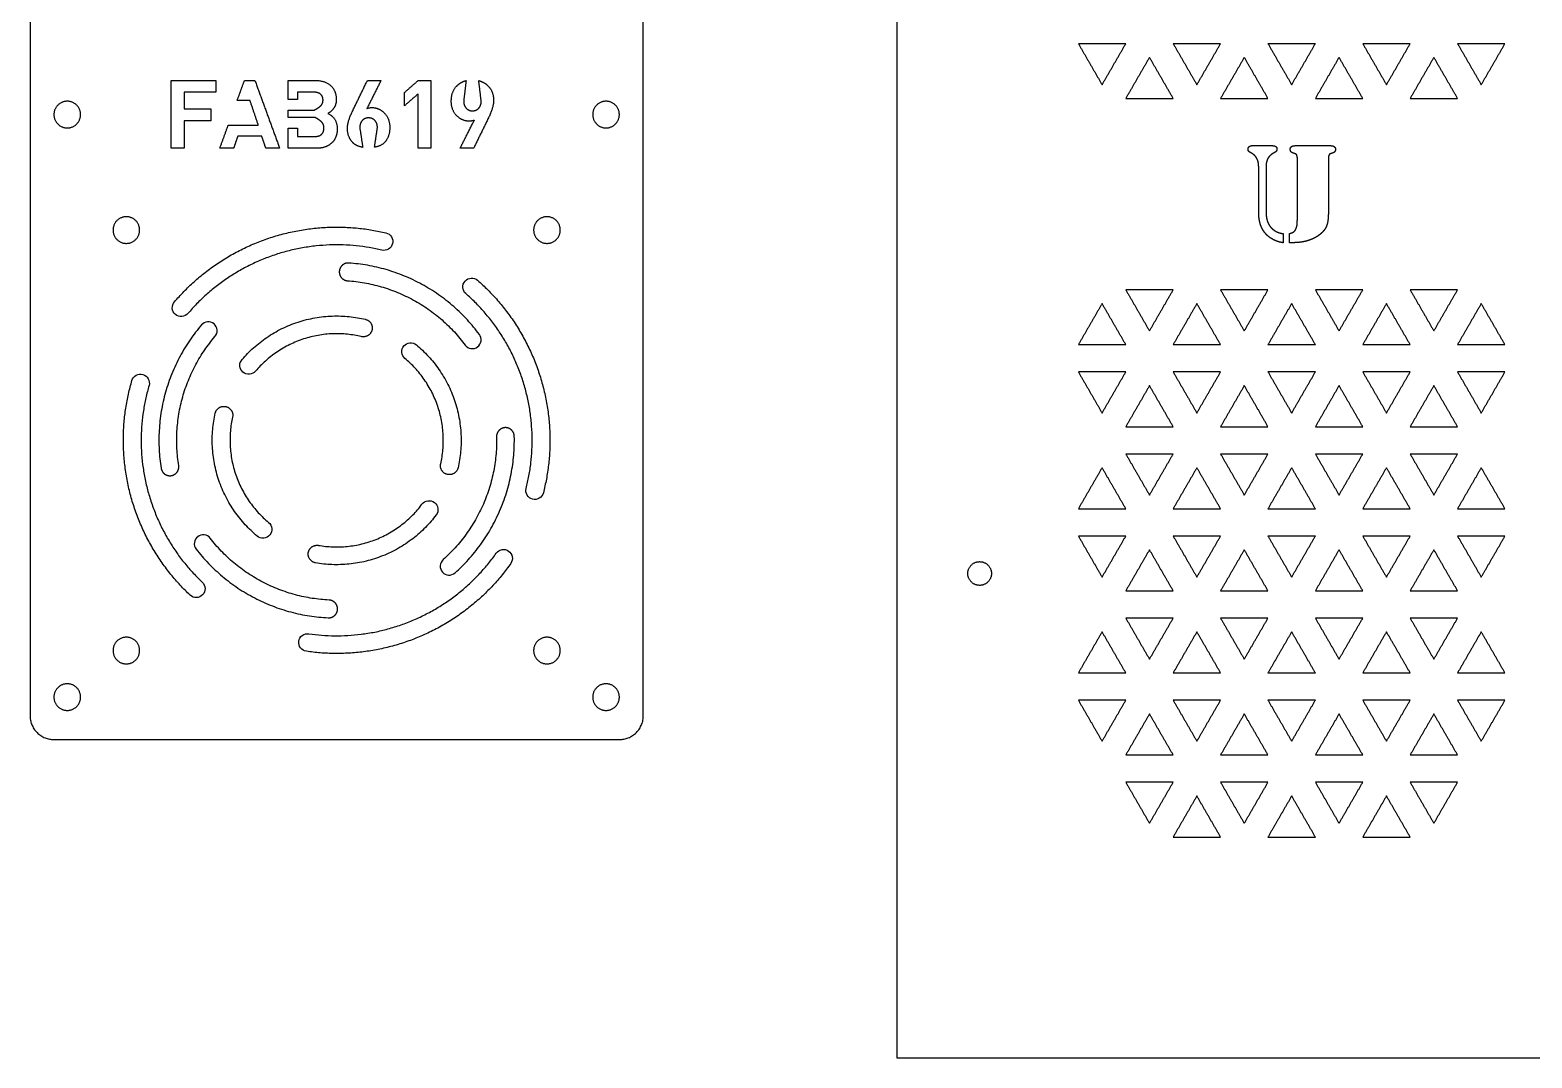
# Model space of a CAD drawing. Header units: millimetres. Extents: x 167 to 633, y 173 to 466.
# Drawn here: x 166.7 to 420.2, y 173 to 346.6 of the extents above; entities that cross this region are included whole.
import ezdxf

# ---------------------------------------------------------------- set-up
doc = ezdxf.new("R2010")
doc.units = ezdxf.units.MM
doc.layers.add('Make2D$Visible$Curves', color=18, linetype='Continuous', true_color=0x000000)

msp = doc.modelspace()

# ---------------------------------------------------------------- linework, layer by layer
at = {"layer": 'Make2D$Visible$Curves', "color": 18, "lineweight": -3, "true_color": 0x000000}
for points, degree in [([(313.02, 466.09), (313.02, 319.54), (313.02, 172.99)], 2), ([(166.74, 433.79), (166.74, 332.28), (166.74, 230.77)], 2), ([(270.25, 230.77), (270.25, 332.28), (270.25, 433.79)], 2), ([(351.69, 344.25), (347.69, 344.25), (343.69, 344.25)], 2), ([(343.69, 344.25), (345.69, 340.78), (347.69, 337.32)], 2), ([(347.69, 337.32), (349.69, 340.78), (351.69, 344.25)], 2), ([(367.69, 344.25), (363.69, 344.25), (359.69, 344.25)], 2), ([(359.69, 344.25), (361.69, 340.78), (363.69, 337.32)], 2), ([(363.69, 337.32), (365.69, 340.78), (367.69, 344.25)], 2), ([(383.69, 344.25), (379.69, 344.25), (375.69, 344.25)], 2), ([(375.69, 344.25), (377.69, 340.78), (379.69, 337.32)], 2), ([(379.69, 337.32), (381.69, 340.78), (383.69, 344.25)], 2), ([(399.69, 344.25), (395.69, 344.25), (391.69, 344.25)], 2), ([(391.69, 344.25), (393.69, 340.78), (395.69, 337.32)], 2), ([(395.69, 337.32), (397.69, 340.78), (399.69, 344.25)], 2), ([(415.69, 344.25), (411.69, 344.25), (407.69, 344.25)], 2), ([(407.69, 344.25), (409.69, 340.78), (411.69, 337.32)], 2), ([(411.69, 337.32), (413.69, 340.78), (415.69, 344.25)], 2), ([(355.69, 341.94), (353.69, 338.47), (351.69, 335.01)], 2), ([(359.69, 335.01), (357.69, 338.47), (355.69, 341.94)], 2), ([(371.69, 341.94), (369.69, 338.47), (367.69, 335.01)], 2), ([(375.69, 335.01), (373.69, 338.47), (371.69, 341.94)], 2), ([(387.69, 341.94), (385.69, 338.47), (383.69, 335.01)], 2), ([(391.69, 335.01), (389.69, 338.47), (387.69, 341.94)], 2), ([(403.69, 341.94), (401.69, 338.47), (399.69, 335.01)], 2), ([(407.69, 335.01), (405.69, 338.47), (403.69, 341.94)], 2), ([(190.53, 338.04), (194.3, 338.04), (198.07, 338.04)], 2), ([(190.53, 326.58), (190.53, 332.31), (190.53, 338.04)], 2), ([(198.07, 338.04), (198.07, 337.04), (198.07, 336.05)], 2), ([(201.7, 334.66), (202.32, 336.35), (202.93, 338.04)], 2), ([(202.93, 338.04), (203.81, 338.04), (204.69, 338.04)], 2), ([(204.69, 338.04), (206.78, 332.31), (208.87, 326.58)], 2), ([(210.29, 338.04), (212.59, 338.04), (214.89, 338.04)], 2), ([(210.29, 334.82), (210.29, 336.43), (210.29, 338.04)], 2), ([(221.28, 333.09), (222.48, 335.56), (223.69, 338.04)], 2), ([(225.98, 338.04), (224.79, 335.68), (223.6, 333.31)], 2), ([(223.69, 338.04), (224.83, 338.04), (225.98, 338.04)], 2), ([(229.94, 336.01), (231.1, 337.03), (232.27, 338.04)], 2), ([(232.27, 338.04), (233.32, 338.04), (234.36, 338.04)], 2), ([(234.36, 338.04), (234.36, 332.31), (234.36, 326.58)], 2), ([(240.34, 338.01), (240.14, 336.3), (239.93, 334.58)], 2), ([(242.89, 334.58), (242.68, 336.3), (242.48, 338.01)], 2), ([(192.76, 336.05), (192.76, 334.64), (192.76, 333.23)], 2), ([(198.07, 336.05), (195.42, 336.05), (192.76, 336.05)], 2), ([(203.87, 334.66), (202.78, 334.66), (201.7, 334.66)], 2), ([(205.27, 330.49), (204.57, 332.58), (203.87, 334.66)], 2), ([(211.86, 334.82), (211.07, 334.82), (210.29, 334.82)], 2), ([(211.86, 336.05), (211.86, 335.43), (211.86, 334.82)], 2), ([(214.71, 336.05), (213.29, 336.05), (211.86, 336.05)], 2), ([(229.94, 333.76), (229.94, 334.89), (229.94, 336.01)], 2), ([(232.27, 335.79), (231.1, 334.78), (229.94, 333.76)], 2), ([(232.27, 326.58), (232.27, 331.19), (232.27, 335.79)], 2), ([(351.69, 335.01), (355.69, 335.01), (359.69, 335.01)], 2), ([(367.69, 335.01), (371.69, 335.01), (375.69, 335.01)], 2), ([(383.69, 335.01), (387.69, 335.01), (391.69, 335.01)], 2), ([(399.69, 335.01), (403.69, 335.01), (407.69, 335.01)], 2), ([(192.76, 333.23), (195.02, 333.23), (197.28, 333.23)], 2), ([(197.28, 333.23), (197.28, 332.23), (197.28, 331.23)], 2), ([(210.29, 333.01), (212.5, 333.01), (214.71, 333.01)], 2), ([(210.29, 331.79), (210.29, 332.4), (210.29, 333.01)], 2), ([(192.76, 331.23), (192.76, 328.91), (192.76, 326.58)], 2), ([(197.28, 331.23), (195.02, 331.23), (192.76, 331.23)], 2), ([(198.76, 326.58), (199.48, 328.54), (200.19, 330.49)], 2), ([(200.19, 330.49), (202.73, 330.49), (205.27, 330.49)], 2), ([(214.86, 331.79), (212.57, 331.79), (210.29, 331.79)], 2), ([(210.29, 329.99), (211.07, 329.99), (211.86, 329.99)], 2), ([(210.29, 326.58), (210.29, 328.29), (210.29, 329.99)], 2), ([(211.86, 329.99), (211.86, 329.28), (211.86, 328.58)], 2), ([(222.4, 330.04), (222.65, 328.39), (222.89, 326.74)], 2), ([(224.88, 326.75), (225.12, 328.4), (225.37, 330.04)], 2), ([(239.33, 326.58), (240.52, 328.95), (241.72, 331.32)], 2), ([(244.03, 331.54), (242.82, 329.06), (241.6, 326.58)], 2), ([(201.79, 328.61), (201.44, 327.6), (201.1, 326.58)], 2), ([(205.86, 328.61), (203.83, 328.61), (201.79, 328.61)], 2), ([(206.54, 326.58), (206.2, 327.6), (205.86, 328.61)], 2), ([(211.86, 328.58), (213.36, 328.58), (214.86, 328.58)], 2), ([(373.35, 327.04), (374.8, 327.04), (376.24, 327.04)], 2), ([(379.91, 326.99), (379.99, 327), (380.08, 327.01), (380.16, 327.02), (380.25, 327.03), (380.33, 327.04)], 5), ([(380.33, 327.04), (383.26, 327.04), (386.2, 327.04)], 2), ([(192.76, 326.58), (191.64, 326.58), (190.53, 326.58)], 2), ([(201.1, 326.58), (199.93, 326.58), (198.76, 326.58)], 2), ([(208.87, 326.58), (207.7, 326.58), (206.54, 326.58)], 2), ([(215.08, 326.58), (212.68, 326.58), (210.29, 326.58)], 2), ([(234.36, 326.58), (233.32, 326.58), (232.27, 326.58)], 2), ([(241.6, 326.58), (240.47, 326.58), (239.33, 326.58)], 2), ([(380.65, 315.01), (380.65, 319.95), (380.65, 324.9)], 2), ([(385.88, 324.9), (385.88, 320.28), (385.88, 315.66)], 2), ([(374.12, 315.81), (374.12, 319.66), (374.12, 323.51)], 2), ([(375.37, 323.51), (375.37, 319.66), (375.37, 315.82)], 2), ([(376.82, 311.05), (376.36, 311.27), (375.95, 311.52), (375.57, 311.82), (375.25, 312.17), (374.99, 312.56)], 5), ([(378.23, 312.18), (378.23, 311.41), (378.23, 310.64)], 2), ([(379.32, 310.64), (379.32, 311.41), (379.32, 312.18)], 2), ([(378.23, 310.64), (377.91, 310.69), (377.61, 310.75), (377.33, 310.83), (377.06, 310.93), (376.82, 311.05)], 5), ([(379.58, 310.64), (379.52, 310.64), (379.47, 310.64), (379.42, 310.64), (379.37, 310.64), (379.32, 310.64)], 5), ([(359.69, 302.68), (355.69, 302.68), (351.69, 302.68)], 2), ([(351.69, 302.68), (353.69, 299.21), (355.69, 295.75)], 2), ([(355.69, 295.75), (357.69, 299.21), (359.69, 302.68)], 2), ([(375.69, 302.68), (371.69, 302.68), (367.69, 302.68)], 2), ([(367.69, 302.68), (369.69, 299.21), (371.69, 295.75)], 2), ([(371.69, 295.75), (373.69, 299.21), (375.69, 302.68)], 2), ([(391.69, 302.68), (387.69, 302.68), (383.69, 302.68)], 2), ([(383.69, 302.68), (385.69, 299.21), (387.69, 295.75)], 2), ([(387.69, 295.75), (389.69, 299.21), (391.69, 302.68)], 2), ([(407.69, 302.68), (403.69, 302.68), (399.69, 302.68)], 2), ([(399.69, 302.68), (401.69, 299.21), (403.69, 295.75)], 2), ([(403.69, 295.75), (405.69, 299.21), (407.69, 302.68)], 2), ([(347.69, 300.37), (345.69, 296.9), (343.69, 293.44)], 2), ([(351.69, 293.44), (349.69, 296.9), (347.69, 300.37)], 2), ([(363.69, 300.37), (361.69, 296.9), (359.69, 293.44)], 2), ([(367.69, 293.44), (365.69, 296.9), (363.69, 300.37)], 2), ([(379.69, 300.37), (377.69, 296.9), (375.69, 293.44)], 2), ([(383.69, 293.44), (381.69, 296.9), (379.69, 300.37)], 2), ([(395.69, 300.37), (393.69, 296.9), (391.69, 293.44)], 2), ([(399.69, 293.44), (397.69, 296.9), (395.69, 300.37)], 2), ([(411.69, 300.37), (409.69, 296.9), (407.69, 293.44)], 2), ([(415.69, 293.44), (413.69, 296.9), (411.69, 300.37)], 2), ([(343.69, 293.44), (347.69, 293.44), (351.69, 293.44)], 2), ([(359.69, 293.44), (363.69, 293.44), (367.69, 293.44)], 2), ([(375.69, 293.44), (379.69, 293.44), (383.69, 293.44)], 2), ([(391.69, 293.44), (395.69, 293.44), (399.69, 293.44)], 2), ([(407.69, 293.44), (411.69, 293.44), (415.69, 293.44)], 2), ([(351.69, 288.82), (347.69, 288.82), (343.69, 288.82)], 2), ([(343.69, 288.82), (345.69, 285.36), (347.69, 281.89)], 2), ([(347.69, 281.89), (349.69, 285.36), (351.69, 288.82)], 2), ([(355.69, 286.51), (353.69, 283.05), (351.69, 279.58)], 2), ([(359.69, 279.58), (357.69, 283.05), (355.69, 286.51)], 2), ([(367.69, 288.82), (363.69, 288.82), (359.69, 288.82)], 2), ([(359.69, 288.82), (361.69, 285.36), (363.69, 281.89)], 2), ([(363.69, 281.89), (365.69, 285.36), (367.69, 288.82)], 2), ([(371.69, 286.51), (369.69, 283.05), (367.69, 279.58)], 2), ([(375.69, 279.58), (373.69, 283.05), (371.69, 286.51)], 2), ([(383.69, 288.82), (379.69, 288.82), (375.69, 288.82)], 2), ([(375.69, 288.82), (377.69, 285.36), (379.69, 281.89)], 2), ([(379.69, 281.89), (381.69, 285.36), (383.69, 288.82)], 2), ([(387.69, 286.51), (385.69, 283.05), (383.69, 279.58)], 2), ([(391.69, 279.58), (389.69, 283.05), (387.69, 286.51)], 2), ([(399.69, 288.82), (395.69, 288.82), (391.69, 288.82)], 2), ([(391.69, 288.82), (393.69, 285.36), (395.69, 281.89)], 2), ([(395.69, 281.89), (397.69, 285.36), (399.69, 288.82)], 2), ([(403.69, 286.51), (401.69, 283.05), (399.69, 279.58)], 2), ([(407.69, 279.58), (405.69, 283.05), (403.69, 286.51)], 2), ([(415.69, 288.82), (411.69, 288.82), (407.69, 288.82)], 2), ([(407.69, 288.82), (409.69, 285.36), (411.69, 281.89)], 2), ([(411.69, 281.89), (413.69, 285.36), (415.69, 288.82)], 2), ([(351.69, 279.58), (355.69, 279.58), (359.69, 279.58)], 2), ([(367.69, 279.58), (371.69, 279.58), (375.69, 279.58)], 2), ([(383.69, 279.58), (387.69, 279.58), (391.69, 279.58)], 2), ([(399.69, 279.58), (403.69, 279.58), (407.69, 279.58)], 2), ([(359.69, 274.96), (355.69, 274.96), (351.69, 274.96)], 2), ([(351.69, 274.96), (353.69, 271.5), (355.69, 268.04)], 2), ([(355.69, 268.04), (357.69, 271.5), (359.69, 274.96)], 2), ([(375.69, 274.96), (371.69, 274.96), (367.69, 274.96)], 2), ([(367.69, 274.96), (369.69, 271.5), (371.69, 268.04)], 2), ([(371.69, 268.04), (373.69, 271.5), (375.69, 274.96)], 2), ([(391.69, 274.96), (387.69, 274.96), (383.69, 274.96)], 2), ([(383.69, 274.96), (385.69, 271.5), (387.69, 268.04)], 2), ([(387.69, 268.04), (389.69, 271.5), (391.69, 274.96)], 2), ([(407.69, 274.96), (403.69, 274.96), (399.69, 274.96)], 2), ([(399.69, 274.96), (401.69, 271.5), (403.69, 268.04)], 2), ([(403.69, 268.04), (405.69, 271.5), (407.69, 274.96)], 2), ([(347.69, 272.65), (345.69, 269.19), (343.69, 265.73)], 2), ([(351.69, 265.73), (349.69, 269.19), (347.69, 272.65)], 2), ([(363.69, 272.65), (361.69, 269.19), (359.69, 265.73)], 2), ([(367.69, 265.73), (365.69, 269.19), (363.69, 272.65)], 2), ([(379.69, 272.65), (377.69, 269.19), (375.69, 265.73)], 2), ([(383.69, 265.73), (381.69, 269.19), (379.69, 272.65)], 2), ([(395.69, 272.65), (393.69, 269.19), (391.69, 265.73)], 2), ([(399.69, 265.73), (397.69, 269.19), (395.69, 272.65)], 2), ([(411.69, 272.65), (409.69, 269.19), (407.69, 265.73)], 2), ([(415.69, 265.73), (413.69, 269.19), (411.69, 272.65)], 2), ([(343.69, 265.73), (347.69, 265.73), (351.69, 265.73)], 2), ([(359.69, 265.73), (363.69, 265.73), (367.69, 265.73)], 2), ([(375.69, 265.73), (379.69, 265.73), (383.69, 265.73)], 2), ([(391.69, 265.73), (395.69, 265.73), (399.69, 265.73)], 2), ([(407.69, 265.73), (411.69, 265.73), (415.69, 265.73)], 2), ([(351.69, 261.11), (347.69, 261.11), (343.69, 261.11)], 2), ([(343.69, 261.11), (345.69, 257.64), (347.69, 254.18)], 2), ([(347.69, 254.18), (349.69, 257.64), (351.69, 261.11)], 2), ([(355.69, 258.8), (353.69, 255.33), (351.69, 251.87)], 2), ([(359.69, 251.87), (357.69, 255.33), (355.69, 258.8)], 2), ([(367.69, 261.11), (363.69, 261.11), (359.69, 261.11)], 2), ([(359.69, 261.11), (361.69, 257.64), (363.69, 254.18)], 2), ([(363.69, 254.18), (365.69, 257.64), (367.69, 261.11)], 2), ([(371.69, 258.8), (369.69, 255.33), (367.69, 251.87)], 2), ([(375.69, 251.87), (373.69, 255.33), (371.69, 258.8)], 2), ([(383.69, 261.11), (379.69, 261.11), (375.69, 261.11)], 2), ([(375.69, 261.11), (377.69, 257.64), (379.69, 254.18)], 2), ([(379.69, 254.18), (381.69, 257.64), (383.69, 261.11)], 2), ([(387.69, 258.8), (385.69, 255.33), (383.69, 251.87)], 2), ([(391.69, 251.87), (389.69, 255.33), (387.69, 258.8)], 2), ([(399.69, 261.11), (395.69, 261.11), (391.69, 261.11)], 2), ([(391.69, 261.11), (393.69, 257.64), (395.69, 254.18)], 2), ([(395.69, 254.18), (397.69, 257.64), (399.69, 261.11)], 2), ([(403.69, 258.8), (401.69, 255.33), (399.69, 251.87)], 2), ([(407.69, 251.87), (405.69, 255.33), (403.69, 258.8)], 2), ([(415.69, 261.11), (411.69, 261.11), (407.69, 261.11)], 2), ([(407.69, 261.11), (409.69, 257.64), (411.69, 254.18)], 2), ([(411.69, 254.18), (413.69, 257.64), (415.69, 261.11)], 2), ([(351.69, 251.87), (355.69, 251.87), (359.69, 251.87)], 2), ([(367.69, 251.87), (371.69, 251.87), (375.69, 251.87)], 2), ([(383.69, 251.87), (387.69, 251.87), (391.69, 251.87)], 2), ([(399.69, 251.87), (403.69, 251.87), (407.69, 251.87)], 2), ([(359.69, 247.25), (355.69, 247.25), (351.69, 247.25)], 2), ([(351.69, 247.25), (353.69, 243.79), (355.69, 240.32)], 2), ([(355.69, 240.32), (357.69, 243.79), (359.69, 247.25)], 2), ([(375.69, 247.25), (371.69, 247.25), (367.69, 247.25)], 2), ([(367.69, 247.25), (369.69, 243.79), (371.69, 240.32)], 2), ([(371.69, 240.32), (373.69, 243.79), (375.69, 247.25)], 2), ([(391.69, 247.25), (387.69, 247.25), (383.69, 247.25)], 2), ([(383.69, 247.25), (385.69, 243.79), (387.69, 240.32)], 2), ([(387.69, 240.32), (389.69, 243.79), (391.69, 247.25)], 2), ([(407.69, 247.25), (403.69, 247.25), (399.69, 247.25)], 2), ([(399.69, 247.25), (401.69, 243.79), (403.69, 240.32)], 2), ([(403.69, 240.32), (405.69, 243.79), (407.69, 247.25)], 2), ([(347.69, 244.94), (345.69, 241.48), (343.69, 238.01)], 2), ([(351.69, 238.01), (349.69, 241.48), (347.69, 244.94)], 2), ([(363.69, 244.94), (361.69, 241.48), (359.69, 238.01)], 2), ([(367.69, 238.01), (365.69, 241.48), (363.69, 244.94)], 2), ([(379.69, 244.94), (377.69, 241.48), (375.69, 238.01)], 2), ([(383.69, 238.01), (381.69, 241.48), (379.69, 244.94)], 2), ([(395.69, 244.94), (393.69, 241.48), (391.69, 238.01)], 2), ([(399.69, 238.01), (397.69, 241.48), (395.69, 244.94)], 2), ([(411.69, 244.94), (409.69, 241.48), (407.69, 238.01)], 2), ([(415.69, 238.01), (413.69, 241.48), (411.69, 244.94)], 2), ([(343.69, 238.01), (347.69, 238.01), (351.69, 238.01)], 2), ([(359.69, 238.01), (363.69, 238.01), (367.69, 238.01)], 2), ([(375.69, 238.01), (379.69, 238.01), (383.69, 238.01)], 2), ([(391.69, 238.01), (395.69, 238.01), (399.69, 238.01)], 2), ([(407.69, 238.01), (411.69, 238.01), (415.69, 238.01)], 2), ([(351.69, 233.39), (347.69, 233.39), (343.69, 233.39)], 2), ([(343.69, 233.39), (345.69, 229.93), (347.69, 226.47)], 2), ([(347.69, 226.47), (349.69, 229.93), (351.69, 233.39)], 2), ([(367.69, 233.39), (363.69, 233.39), (359.69, 233.39)], 2), ([(359.69, 233.39), (361.69, 229.93), (363.69, 226.47)], 2), ([(363.69, 226.47), (365.69, 229.93), (367.69, 233.39)], 2), ([(383.69, 233.39), (379.69, 233.39), (375.69, 233.39)], 2), ([(375.69, 233.39), (377.69, 229.93), (379.69, 226.47)], 2), ([(379.69, 226.47), (381.69, 229.93), (383.69, 233.39)], 2), ([(399.69, 233.39), (395.69, 233.39), (391.69, 233.39)], 2), ([(391.69, 233.39), (393.69, 229.93), (395.69, 226.47)], 2), ([(395.69, 226.47), (397.69, 229.93), (399.69, 233.39)], 2), ([(415.69, 233.39), (411.69, 233.39), (407.69, 233.39)], 2), ([(407.69, 233.39), (409.69, 229.93), (411.69, 226.47)], 2), ([(411.69, 226.47), (413.69, 229.93), (415.69, 233.39)], 2), ([(355.69, 231.08), (353.69, 227.62), (351.69, 224.16)], 2), ([(359.69, 224.16), (357.69, 227.62), (355.69, 231.08)], 2), ([(371.69, 231.08), (369.69, 227.62), (367.69, 224.16)], 2), ([(375.69, 224.16), (373.69, 227.62), (371.69, 231.08)], 2), ([(387.69, 231.08), (385.69, 227.62), (383.69, 224.16)], 2), ([(391.69, 224.16), (389.69, 227.62), (387.69, 231.08)], 2), ([(403.69, 231.08), (401.69, 227.62), (399.69, 224.16)], 2), ([(407.69, 224.16), (405.69, 227.62), (403.69, 231.08)], 2), ([(170.74, 226.77), (218.49, 226.77), (266.25, 226.77)], 2), ([(351.69, 224.16), (355.69, 224.16), (359.69, 224.16)], 2), ([(367.69, 224.16), (371.69, 224.16), (375.69, 224.16)], 2), ([(383.69, 224.16), (387.69, 224.16), (391.69, 224.16)], 2), ([(399.69, 224.16), (403.69, 224.16), (407.69, 224.16)], 2), ([(359.69, 219.54), (355.69, 219.54), (351.69, 219.54)], 2), ([(351.69, 219.54), (353.69, 216.07), (355.69, 212.61)], 2), ([(355.69, 212.61), (357.69, 216.07), (359.69, 219.54)], 2), ([(375.69, 219.54), (371.69, 219.54), (367.69, 219.54)], 2), ([(367.69, 219.54), (369.69, 216.07), (371.69, 212.61)], 2), ([(371.69, 212.61), (373.69, 216.07), (375.69, 219.54)], 2), ([(391.69, 219.54), (387.69, 219.54), (383.69, 219.54)], 2), ([(383.69, 219.54), (385.69, 216.07), (387.69, 212.61)], 2), ([(387.69, 212.61), (389.69, 216.07), (391.69, 219.54)], 2), ([(407.69, 219.54), (403.69, 219.54), (399.69, 219.54)], 2), ([(399.69, 219.54), (401.69, 216.07), (403.69, 212.61)], 2), ([(403.69, 212.61), (405.69, 216.07), (407.69, 219.54)], 2), ([(363.69, 217.23), (361.69, 213.76), (359.69, 210.3)], 2), ([(367.69, 210.3), (365.69, 213.76), (363.69, 217.23)], 2), ([(379.69, 217.23), (377.69, 213.76), (375.69, 210.3)], 2), ([(383.69, 210.3), (381.69, 213.76), (379.69, 217.23)], 2), ([(395.69, 217.23), (393.69, 213.76), (391.69, 210.3)], 2), ([(399.69, 210.3), (397.69, 213.76), (395.69, 217.23)], 2), ([(359.69, 210.3), (363.69, 210.3), (367.69, 210.3)], 2), ([(375.69, 210.3), (379.69, 210.3), (383.69, 210.3)], 2), ([(391.69, 210.3), (395.69, 210.3), (399.69, 210.3)], 2), ([(313.02, 172.99), (473.02, 172.99), (633.02, 172.99)], 2)]:
    msp.add_open_spline(points, degree=degree, dxfattribs=at)
for points, degree, knots in [([(214.89, 338.04), (216.55, 338.04), (217.49, 337.17), (218.43, 336.3), (218.43, 334.82), (218.43, 333.95), (217.99, 333.34), (217.54, 332.72), (217.01, 332.46)], 2, [-33.344408, -33.344408, -33.344408, -32.344408, -32.344408, -31.344408, -31.344408, -30.344408, -30.344408, -29.344408, -29.344408, -29.344408]), ([(241.72, 331.32), (241.36, 331.17), (240.86, 331.17), (239.64, 331.17), (238.74, 332.1), (237.84, 333.04), (237.84, 334.57), (237.84, 336.22), (238.84, 337.18), (239.48, 337.79), (240.34, 338.01)], 2, [-28.789181, -28.789181, -28.789181, -27.789181, -27.789181, -26.789181, -26.789181, -25.789181, -25.789181, -24.789181, -24.789181, -24.155343, -24.155343, -24.155343]), ([(242.48, 338.01), (243.34, 337.79), (243.98, 337.2), (244.98, 336.26), (244.98, 334.6), (244.98, 333.47), (244.03, 331.54)], 2, [-13.562182, -13.562182, -13.562182, -12.928534, -12.928534, -11.928534, -11.928534, -10.928534, -10.928534, -10.928534]), ([(214.71, 333.01), (215.42, 333.41), (215.81, 333.77), (216.19, 334.13), (216.19, 334.73), (216.19, 335.32), (215.81, 335.68), (215.42, 336.05), (214.71, 336.05)], 2, [-8.467933, -8.467933, -8.467933, -7.467933, -7.467933, -6.467933, -6.467933, -5.467933, -5.467933, -4.467933, -4.467933, -4.467933]), ([(217.01, 332.46), (218.59, 331.72), (218.59, 329.88), (218.59, 328.32), (217.62, 327.45), (216.66, 326.58), (215.08, 326.58)], 2, [-29.344408, -29.344408, -29.344408, -28.344408, -28.344408, -27.344408, -27.344408, -26.344408, -26.344408, -26.344408]), ([(222.89, 326.74), (221.8, 326.98), (221.32, 327.43), (220.31, 328.37), (220.31, 330.03), (220.31, 331.12), (221.28, 333.09)], 2, [7.299283, 7.299283, 7.299283, 7.777404, 7.777404, 8.777404, 8.777404, 9.777404, 9.777404, 9.777404]), ([(223.6, 333.31), (223.95, 333.46), (224.45, 333.46), (225.67, 333.46), (226.56, 332.52), (227.46, 331.59), (227.46, 330.06), (227.46, 328.4), (226.45, 327.45), (225.97, 326.99), (224.88, 326.75)], 2, [12.777404, 12.777404, 12.777404, 13.777404, 13.777404, 14.777404, 14.777404, 15.777404, 15.777404, 16.777404, 16.777404, 17.254564, 17.254564, 17.254564]), ([(239.93, 334.58), (239.93, 333.83), (240.34, 333.37), (240.75, 332.91), (241.41, 332.91), (242.07, 332.91), (242.48, 333.36), (242.89, 333.81), (242.89, 334.58)], 2, [-20.860646, -20.860646, -20.860646, -19.860646, -19.860646, -18.860646, -18.860646, -17.860646, -17.860646, -16.860646, -16.860646, -16.860646]), ([(214.86, 328.58), (215.58, 328.58), (215.97, 328.98), (216.35, 329.38), (216.35, 330), (216.35, 330.61), (215.97, 331), (215.58, 331.4), (214.86, 331.79)], 2, [-19.117208, -19.117208, -19.117208, -18.117208, -18.117208, -17.117208, -17.117208, -16.117208, -16.117208, -15.117208, -15.117208, -15.117208]), ([(225.37, 330.04), (225.37, 330.8), (224.96, 331.26), (224.54, 331.72), (223.88, 331.72), (223.23, 331.72), (222.81, 331.27), (222.4, 330.82), (222.4, 330.04)], 2, [20.54926, 20.54926, 20.54926, 21.54926, 21.54926, 22.54926, 22.54926, 23.54926, 23.54926, 24.54926, 24.54926, 24.54926]), ([(372.62, 326.93), (372.67, 326.96), (372.72, 326.99), (372.77, 327), (372.82, 327.02), (372.86, 327.02), (372.88, 327.02), (372.89, 327.03), (372.9, 327.03), (372.91, 327.03), (372.92, 327.03), (372.99, 327.03), (373.07, 327.04), (373.16, 327.04), (373.26, 327.04), (373.35, 327.04)], 5, [33.1601139, 33.1601139, 33.1601139, 33.1601139, 33.1601139, 33.1601139, 33.4138823, 33.4138823, 33.4138823, 33.4138823, 33.4138823, 33.492016, 33.492016, 33.492016, 33.492016, 33.492016, 33.8921857, 33.8921857, 33.8921857, 33.8921857, 33.8921857, 33.8921857]), ([(376.24, 327.04), (376.32, 327.04), (376.39, 327.04), (376.46, 327.03), (376.53, 327.03), (376.6, 327.02), (376.68, 327.01), (376.77, 326.99), (376.84, 326.97), (376.91, 326.95), (376.97, 326.91), (377.01, 326.89), (377.04, 326.87), (377.07, 326.84), (377.09, 326.81), (377.11, 326.78), (377.15, 326.73), (377.17, 326.67), (377.19, 326.61), (377.2, 326.54), (377.2, 326.47), (377.2, 326.45), (377.2, 326.43), (377.19, 326.41), (377.19, 326.4), (377.19, 326.38), (377.18, 326.31), (377.17, 326.24), (377.15, 326.18), (377.12, 326.12), (377.08, 326.08), (377.07, 326.07), (377.06, 326.06), (377.05, 326.05), (377.04, 326.03), (377.03, 326.02), (376.97, 325.97), (376.89, 325.91), (376.8, 325.86), (376.71, 325.81), (376.61, 325.76)], 5, [36.711963, 36.711963, 36.711963, 36.711963, 36.711963, 36.711963, 37.04244, 37.04244, 37.04244, 37.04244, 37.04244, 37.445574, 37.445574, 37.445574, 37.445574, 37.445574, 37.644539, 37.644539, 37.644539, 37.644539, 37.644539, 37.95353, 37.95353, 37.95353, 37.95353, 37.95353, 38.040936, 38.040936, 38.040936, 38.040936, 38.040936, 38.364788, 38.364788, 38.364788, 38.364788, 38.364788, 38.461411, 38.461411, 38.461411, 38.461411, 38.461411, 38.932139, 38.932139, 38.932139, 38.932139, 38.932139, 38.932139]), ([(386.2, 327.04), (386.23, 327.04), (386.26, 327.04), (386.3, 327.04), (386.33, 327.04), (386.36, 327.03), (386.47, 327.02), (386.58, 327.01), (386.68, 326.98), (386.77, 326.94), (386.85, 326.88), (386.89, 326.86), (386.92, 326.83), (386.95, 326.8), (386.98, 326.77), (387, 326.73), (387.03, 326.68), (387.06, 326.62), (387.07, 326.55), (387.08, 326.49), (387.08, 326.42), (387.08, 326.38), (387.08, 326.34), (387.08, 326.31), (387.07, 326.27), (387.06, 326.24), (387.05, 326.18), (387.03, 326.12), (387, 326.06), (386.96, 326.01), (386.91, 325.96), (386.86, 325.92), (386.81, 325.88), (386.75, 325.84), (386.68, 325.81), (386.61, 325.79)], 5, [37.395761, 37.395761, 37.395761, 37.395761, 37.395761, 37.395761, 37.5414, 37.5414, 37.5414, 37.5414, 37.5414, 38.066157, 38.066157, 38.066157, 38.066157, 38.066157, 38.277455, 38.277455, 38.277455, 38.277455, 38.277455, 38.599158, 38.599158, 38.599158, 38.599158, 38.599158, 38.769749, 38.769749, 38.769749, 38.769749, 38.769749, 39.091698, 39.091698, 39.091698, 39.091698, 39.091698, 39.431604, 39.431604, 39.431604, 39.431604, 39.431604, 39.431604]), ([(372.51, 326.02), (372.48, 326.04), (372.45, 326.07), (372.42, 326.1), (372.4, 326.14), (372.38, 326.17), (372.36, 326.22), (372.34, 326.27), (372.32, 326.33), (372.32, 326.39), (372.32, 326.45), (372.32, 326.5), (372.32, 326.55), (372.33, 326.59), (372.35, 326.63), (372.37, 326.68), (372.4, 326.74), (372.44, 326.8), (372.49, 326.85), (372.56, 326.9), (372.62, 326.93)], 5, [32.08638, 32.08638, 32.08638, 32.08638, 32.08638, 32.08638, 32.278887, 32.278887, 32.278887, 32.278887, 32.278887, 32.566906, 32.566906, 32.566906, 32.566906, 32.566906, 32.798645, 32.798645, 32.798645, 32.798645, 32.798645, 33.160114, 33.160114, 33.160114, 33.160114, 33.160114, 33.160114]), ([(373.01, 325.7), (372.92, 325.75), (372.84, 325.8), (372.76, 325.85), (372.68, 325.89), (372.61, 325.94), (372.58, 325.96), (372.56, 325.97), (372.53, 325.99), (372.52, 326), (372.51, 326.02)], 5, [31.5012781, 31.5012781, 31.5012781, 31.5012781, 31.5012781, 31.5012781, 31.9002128, 31.9002128, 31.9002128, 31.9002128, 31.9002128, 32.0863798, 32.0863798, 32.0863798, 32.0863798, 32.0863798, 32.0863798]), ([(374.12, 323.51), (374.12, 323.79), (374.09, 324.07), (374.04, 324.34), (373.95, 324.59), (373.83, 324.83), (373.8, 324.88), (373.78, 324.92), (373.75, 324.97), (373.73, 325.01), (373.7, 325.05), (373.59, 325.22), (373.47, 325.36), (373.33, 325.5), (373.18, 325.61), (373.01, 325.7)], 5, [28.972319, 28.972319, 28.972319, 28.972319, 28.972319, 28.972319, 30.317278, 30.317278, 30.317278, 30.317278, 30.317278, 30.560223, 30.560223, 30.560223, 30.560223, 30.560223, 31.501278, 31.501278, 31.501278, 31.501278, 31.501278, 31.501278]), ([(376.6, 325.75), (376.4, 325.65), (376.21, 325.53), (376.05, 325.38), (375.9, 325.22), (375.78, 325.04), (375.61, 324.79), (375.48, 324.5), (375.4, 324.19), (375.37, 323.85), (375.37, 323.51)], 5, [38.935445, 38.935445, 38.935445, 38.935445, 38.935445, 38.935445, 40.044235, 40.044235, 40.044235, 40.044235, 40.044235, 41.611163, 41.611163, 41.611163, 41.611163, 41.611163, 41.611163]), ([(379.92, 325.79), (379.88, 325.8), (379.85, 325.82), (379.81, 325.83), (379.78, 325.85), (379.75, 325.87), (379.69, 325.9), (379.64, 325.94), (379.59, 325.98), (379.55, 326.03), (379.52, 326.09), (379.49, 326.15), (379.47, 326.21), (379.45, 326.28), (379.45, 326.35), (379.45, 326.42), (379.45, 326.43), (379.45, 326.45), (379.45, 326.47), (379.45, 326.48), (379.45, 326.5), (379.46, 326.56), (379.48, 326.62), (379.5, 326.68), (379.53, 326.73), (379.58, 326.78), (379.63, 326.84), (379.69, 326.89), (379.75, 326.94), (379.83, 326.97), (379.91, 326.99)], 5, [29.633873, 29.633873, 29.633873, 29.633873, 29.633873, 29.633873, 29.81087, 29.81087, 29.81087, 29.81087, 29.81087, 30.13363, 30.13363, 30.13363, 30.13363, 30.13363, 30.466443, 30.466443, 30.466443, 30.466443, 30.466443, 30.545323, 30.545323, 30.545323, 30.545323, 30.545323, 30.855673, 30.855673, 30.855673, 30.855673, 30.855673, 31.247247, 31.247247, 31.247247, 31.247247, 31.247247, 31.247247]), ([(380.51, 325.5), (380.48, 325.54), (380.45, 325.57), (380.43, 325.6), (380.4, 325.62), (380.37, 325.63), (380.37, 325.63), (380.36, 325.64), (380.35, 325.64), (380.34, 325.64), (380.33, 325.65), (380.27, 325.67), (380.18, 325.7), (380.1, 325.73), (380.01, 325.76), (379.92, 325.79)], 5, [28.973588, 28.973588, 28.973588, 28.973588, 28.973588, 28.973588, 29.1641995, 29.1641995, 29.1641995, 29.1641995, 29.1641995, 29.2252969, 29.2252969, 29.2252969, 29.2252969, 29.2252969, 29.6338734, 29.6338734, 29.6338734, 29.6338734, 29.6338734, 29.6338734]), ([(380.65, 324.9), (380.65, 324.96), (380.65, 325.02), (380.64, 325.08), (380.64, 325.13), (380.63, 325.19), (380.61, 325.26), (380.6, 325.33), (380.57, 325.39), (380.54, 325.45), (380.51, 325.5)], 5, [28.358836, 28.358836, 28.358836, 28.358836, 28.358836, 28.358836, 28.6257556, 28.6257556, 28.6257556, 28.6257556, 28.6257556, 28.973588, 28.973588, 28.973588, 28.973588, 28.973588, 28.973588]), ([(386.02, 325.5), (386.01, 325.48), (386, 325.47), (385.99, 325.45), (385.98, 325.43), (385.97, 325.41), (385.93, 325.33), (385.9, 325.23), (385.89, 325.12), (385.88, 325.01), (385.88, 324.9)], 5, [40.0918779, 40.0918779, 40.0918779, 40.0918779, 40.0918779, 40.0918779, 40.2027343, 40.2027343, 40.2027343, 40.2027343, 40.2027343, 40.7074038, 40.7074038, 40.7074038, 40.7074038, 40.7074038, 40.7074038]), ([(386.61, 325.79), (386.54, 325.77), (386.46, 325.74), (386.39, 325.72), (386.32, 325.69), (386.26, 325.67), (386.24, 325.66), (386.21, 325.65), (386.19, 325.65), (386.17, 325.64), (386.16, 325.63), (386.13, 325.62), (386.1, 325.6), (386.07, 325.57), (386.05, 325.54), (386.02, 325.5)], 5, [39.4316038, 39.4316038, 39.4316038, 39.4316038, 39.4316038, 39.4316038, 39.7646279, 39.7646279, 39.7646279, 39.7646279, 39.7646279, 39.9012664, 39.9012664, 39.9012664, 39.9012664, 39.9012664, 40.0918779, 40.0918779, 40.0918779, 40.0918779, 40.0918779, 40.0918779]), ([(374.99, 312.56), (374.89, 312.71), (374.79, 312.87), (374.7, 313.04), (374.62, 313.21), (374.55, 313.39), (374.36, 313.83), (374.24, 314.3), (374.16, 314.79), (374.12, 315.3), (374.12, 315.81)], 5, [18.106681, 18.106681, 18.106681, 18.106681, 18.106681, 18.106681, 19.05892, 19.05892, 19.05892, 19.05892, 19.05892, 21.456748, 21.456748, 21.456748, 21.456748, 21.456748, 21.456748]), ([(375.37, 315.82), (375.37, 315.59), (375.38, 315.36), (375.4, 315.13), (375.43, 314.91), (375.48, 314.69), (375.56, 314.33), (375.67, 313.99), (375.83, 313.68), (376.03, 313.39), (376.26, 313.15), (376.33, 313.08), (376.39, 313.02), (376.46, 312.96), (376.53, 312.9), (376.6, 312.85), (376.88, 312.63), (377.18, 312.45), (377.51, 312.32), (377.86, 312.23), (378.23, 312.18)], 5, [49.115224, 49.115224, 49.115224, 49.115224, 49.115224, 49.115224, 50.178127, 50.178127, 50.178127, 50.178127, 50.178127, 51.954975, 51.954975, 51.954975, 51.954975, 51.954975, 52.393649, 52.393649, 52.393649, 52.393649, 52.393649, 54.150707, 54.150707, 54.150707, 54.150707, 54.150707, 54.150707]), ([(380.38, 312.9), (380.44, 313.03), (380.5, 313.17), (380.54, 313.31), (380.57, 313.46), (380.6, 313.61), (380.63, 313.84), (380.64, 314.13), (380.65, 314.4), (380.65, 314.7), (380.65, 315.01)], 5, [16.602732, 16.602732, 16.602732, 16.602732, 16.602732, 16.602732, 17.336348, 17.336348, 17.336348, 17.336348, 17.336348, 18.702537, 18.702537, 18.702537, 18.702537, 18.702537, 18.702537]), ([(385.88, 315.66), (385.88, 315.53), (385.88, 315.41), (385.88, 315.29), (385.87, 315.17), (385.86, 315.06), (385.84, 314.65), (385.8, 314.26), (385.73, 313.88), (385.62, 313.55), (385.48, 313.25)], 5, [49.730692, 49.730692, 49.730692, 49.730692, 49.730692, 49.730692, 50.269888, 50.269888, 50.269888, 50.269888, 50.269888, 52.136002, 52.136002, 52.136002, 52.136002, 52.136002, 52.136002]), ([(226.81, 312.31), (227.2, 312.21), (227.53, 311.97), (227.95, 311.29), (228.02, 310.89), (227.92, 310.5), (227.83, 310.11), (227.59, 309.78), (226.91, 309.36), (226.51, 309.29), (226.12, 309.39)], 3, [0, 0, 0, 0, 1.208413, 1.208413, 2.416826, 2.416826, 2.416826, 3.625239, 3.625239, 4.833652, 4.833652, 4.833652, 4.833652]), ([(379.32, 312.18), (379.36, 312.19), (379.4, 312.21), (379.44, 312.22), (379.48, 312.23), (379.52, 312.25), (379.64, 312.29), (379.76, 312.33), (379.87, 312.38), (379.97, 312.43), (380.04, 312.48), (380.11, 312.53), (380.19, 312.6), (380.26, 312.69), (380.32, 312.79), (380.38, 312.9)], 5, [15.300962, 15.300962, 15.300962, 15.300962, 15.300962, 15.300962, 15.47699, 15.47699, 15.47699, 15.47699, 15.47699, 16.062789, 16.062789, 16.062789, 16.062789, 16.062789, 16.602732, 16.602732, 16.602732, 16.602732, 16.602732, 16.602732]), ([(385.48, 313.25), (385.32, 312.93), (385.11, 312.63), (384.85, 312.34), (384.55, 312.09), (384.21, 311.85), (383.84, 311.59), (383.44, 311.37), (383.02, 311.18), (382.58, 311.03), (382.12, 310.91), (381.67, 310.79), (381.18, 310.71), (380.67, 310.66), (380.13, 310.64), (379.58, 310.64)], 5, [6.896622, 6.896622, 6.896622, 6.896622, 6.896622, 6.896622, 8.776879, 8.776879, 8.776879, 8.776879, 8.776879, 11.029539, 11.029539, 11.029539, 11.029539, 11.029539, 13.540039, 13.540039, 13.540039, 13.540039, 13.540039, 13.540039]), ([(240.3, 302.05), (240, 302.31), (239.82, 302.68), (239.79, 303.08), (239.77, 303.48), (239.9, 303.87), (240.16, 304.16), (240.43, 304.46), (240.8, 304.65), (241.19, 304.67), (241.59, 304.7), (241.98, 304.56), (242.28, 304.3)], 3, [0, 0, 0, 0, 1.208619, 1.208619, 1.208619, 2.417238, 2.417238, 2.417238, 3.625857, 3.625857, 3.625857, 4.834477, 4.834477, 4.834477, 4.834477]), ([(193.39, 298.7), (193.13, 298.4), (192.76, 298.21), (192.37, 298.18), (191.97, 298.15), (191.58, 298.28), (191.28, 298.54), (190.97, 298.79), (190.79, 299.16), (190.75, 299.56), (190.72, 299.96), (190.85, 300.35), (191.11, 300.65)], 3, [0, 0, 0, 0, 1.208619, 1.208619, 1.208619, 2.417238, 2.417238, 2.417238, 3.625857, 3.625857, 3.625857, 4.834477, 4.834477, 4.834477, 4.834477]), ([(197.95, 294.81), (198.21, 295.11), (198.34, 295.5), (198.28, 296.3), (198.09, 296.66), (197.79, 296.92), (197.16, 297.46), (196.21, 297.39), (195.67, 296.76)], 3, [0, 0, 0, 0, 1.208616, 1.208616, 2.417231, 2.417231, 2.417231, 5.023833, 5.023833, 5.023833, 5.023833]), ([(240.18, 293.37), (240.41, 293.05), (240.77, 292.84), (241.55, 292.72), (241.95, 292.82), (242.27, 293.06), (242.59, 293.29), (242.81, 293.65), (242.92, 294.43), (242.82, 294.84), (242.58, 295.15)], 3, [0, 0, 0, 0, 1.208616, 1.208616, 2.417231, 2.417231, 2.417231, 3.625847, 3.625847, 4.834462, 4.834462, 4.834462, 4.834462]), ([(230.02, 291.1), (229.72, 291.36), (229.52, 291.72), (229.49, 292.12), (229.45, 292.52), (229.58, 292.91), (229.83, 293.22), (230.09, 293.52), (230.46, 293.71), (230.85, 293.75), (231.25, 293.78), (231.64, 293.66), (231.95, 293.4)], 3, [0, 0, 0, 0, 1.210486, 1.210486, 1.210486, 2.421212, 2.421212, 2.421212, 3.631938, 3.631938, 3.631938, 4.842424, 4.842424, 4.842424, 4.842424]), ([(204.8, 288.96), (204.54, 288.66), (204.17, 288.47), (203.77, 288.44), (203.37, 288.41), (202.98, 288.54), (202.68, 288.8), (202.38, 289.05), (202.19, 289.42), (202.16, 289.82), (202.13, 290.22), (202.26, 290.61), (202.52, 290.91)], 3, [0, 0, 0, 0, 1.210486, 1.210486, 1.210486, 2.421212, 2.421212, 2.421212, 3.631938, 3.631938, 3.631938, 4.842424, 4.842424, 4.842424, 4.842424]), ([(183.94, 287.39), (184.05, 287.77), (184.31, 288.09), (185.01, 288.47), (185.42, 288.51), (185.8, 288.4), (186.18, 288.29), (186.5, 288.03), (186.89, 287.34), (186.93, 286.92), (186.82, 286.54)], 3, [0, 0, 0, 0, 1.208413, 1.208413, 2.416826, 2.416826, 2.416826, 3.625239, 3.625239, 4.833652, 4.833652, 4.833652, 4.833652]), ([(253.38, 268.42), (253.29, 268.04), (253.04, 267.71), (252.36, 267.3), (251.95, 267.24), (251.56, 267.34), (251.18, 267.43), (250.85, 267.68), (250.44, 268.37), (250.38, 268.77), (250.48, 269.16)], 3, [0, 0, 0, 0, 1.208413, 1.208413, 2.416826, 2.416826, 2.416826, 3.625239, 3.625239, 4.833652, 4.833652, 4.833652, 4.833652]), ([(232.89, 266.48), (233.13, 266.8), (233.49, 267.01), (233.88, 267.07), (234.28, 267.13), (234.68, 267.02), (235, 266.78), (235.32, 266.54), (235.53, 266.19), (235.58, 265.79), (235.64, 265.4), (235.53, 265), (235.29, 264.68)], 3, [0, 0, 0, 0, 1.210486, 1.210486, 1.210486, 2.421212, 2.421212, 2.421212, 3.631938, 3.631938, 3.631938, 4.842424, 4.842424, 4.842424, 4.842424]), ([(197.15, 260.74), (196.9, 261.06), (196.55, 261.26), (195.76, 261.36), (195.36, 261.25), (195.04, 261.01), (194.73, 260.77), (194.52, 260.41), (194.42, 259.62), (194.53, 259.22), (194.78, 258.91)], 3, [0, 0, 0, 0, 1.208616, 1.208616, 2.417231, 2.417231, 2.417231, 3.625847, 3.625847, 4.834462, 4.834462, 4.834462, 4.834462]), ([(207, 263.42), (207.31, 263.17), (207.5, 262.8), (207.54, 262.41), (207.58, 262.01), (207.45, 261.61), (207.2, 261.31), (206.94, 261), (206.58, 260.81), (206.18, 260.77), (205.78, 260.74), (205.39, 260.86), (205.08, 261.12)], 3, [0, 0, 0, 0, 1.210486, 1.210486, 1.210486, 2.421212, 2.421212, 2.421212, 3.631938, 3.631938, 3.631938, 4.842424, 4.842424, 4.842424, 4.842424]), ([(245.43, 258.22), (245.66, 258.54), (246.01, 258.76), (246.4, 258.83), (246.79, 258.9), (247.2, 258.81), (247.52, 258.58), (247.84, 258.35), (248.06, 258), (248.13, 257.6), (248.2, 257.21), (248.11, 256.81), (247.88, 256.48)], 3, [0, 0, 0, 0, 1.208619, 1.208619, 1.208619, 2.417238, 2.417238, 2.417238, 3.625857, 3.625857, 3.625857, 4.834477, 4.834477, 4.834477, 4.834477]), ([(236.47, 257.14), (236.18, 256.88), (236, 256.5), (235.95, 255.71), (236.09, 255.32), (236.35, 255.02), (236.91, 254.4), (237.85, 254.35), (238.47, 254.9)], 3, [0, 0, 0, 0, 1.208616, 1.208616, 2.417231, 2.417231, 2.417231, 5.023833, 5.023833, 5.023833, 5.023833]), ([(195.81, 253.31), (196.1, 253.04), (196.27, 252.66), (196.28, 252.26), (196.29, 251.86), (196.14, 251.48), (195.87, 251.19), (195.59, 250.9), (195.22, 250.73), (194.82, 250.72), (194.42, 250.71), (194.04, 250.86), (193.75, 251.13)], 3, [0, 0, 0, 0, 1.208619, 1.208619, 1.208619, 2.417238, 2.417238, 2.417238, 3.625857, 3.625857, 3.625857, 4.834477, 4.834477, 4.834477, 4.834477]), ([(213.38, 241.65), (212.98, 241.7), (212.63, 241.91), (212.15, 242.55), (212.05, 242.95), (212.11, 243.34), (212.16, 243.74), (212.37, 244.09), (213.01, 244.57), (213.41, 244.67), (213.8, 244.61)], 3, [0, 0, 0, 0, 1.208413, 1.208413, 2.416826, 2.416826, 2.416826, 3.625239, 3.625239, 4.833652, 4.833652, 4.833652, 4.833652])]:
    msp.add_open_spline(points, degree=degree, knots=knots, dxfattribs=at)
for points, weights, knots in [([(175.27, 332.28), (175.27, 330.03), (173.02, 330.03), (170.77, 330.03), (170.77, 332.28), (170.77, 334.53), (173.02, 334.53), (175.27, 334.53), (175.27, 332.28)], [1, 0.707106781187, 1, 0.707106781187, 1, 0.707106781187, 1, 0.707106781187, 1], [-14.137167, -14.137167, -14.137167, -10.602875, -10.602875, -7.068583, -7.068583, -3.534292, -3.534292, 0, 0, 0]), ([(261.71, 332.28), (261.71, 334.53), (263.96, 334.53), (266.21, 334.53), (266.21, 332.28), (266.21, 330.03), (263.96, 330.03), (261.71, 330.03), (261.71, 332.28)], [1, 0.707106781187, 1, 0.707106781187, 1, 0.707106781187, 1, 0.707106781187, 1], [0, 0, 0, 3.534292, 3.534292, 7.068583, 7.068583, 10.602875, 10.602875, 14.137167, 14.137167, 14.137167]), ([(185.24, 312.78), (185.24, 310.53), (182.99, 310.53), (180.74, 310.53), (180.74, 312.78), (180.74, 315.03), (182.99, 315.03), (185.24, 315.03), (185.24, 312.78)], [1, 0.707106781187, 1, 0.707106781187, 1, 0.707106781187, 1, 0.707106781187, 1], [-14.137167, -14.137167, -14.137167, -10.602875, -10.602875, -7.068583, -7.068583, -3.534292, -3.534292, 0, 0, 0]), ([(256.24, 312.78), (256.24, 310.53), (253.99, 310.53), (251.74, 310.53), (251.74, 312.78), (251.74, 315.03), (253.99, 315.03), (256.24, 315.03), (256.24, 312.78)], [1, 0.707106781187, 1, 0.707106781187, 1, 0.707106781187, 1, 0.707106781187, 1], [-14.137167, -14.137167, -14.137167, -10.602875, -10.602875, -7.068583, -7.068583, -3.534292, -3.534292, 0, 0, 0]), ([(220.54, 307.21), (219.92, 307.25), (219.45, 306.84), (218.98, 306.44), (218.94, 305.82), (218.9, 305.2), (219.3, 304.73), (219.71, 304.26), (220.33, 304.22)], [1, 0.923877908003, 1, 0.923877908003, 1, 0.923877908003, 1, 0.923877908003, 1], [-42.4115, -42.4115, -42.4115, -41.233379, -41.233379, -40.055257, -40.055257, -38.877136, -38.877136, -37.699014, -37.699014, -37.699014]), ([(223.35, 297.71), (224.8, 297.36), (224.46, 295.91), (224.11, 294.45), (222.65, 294.79)], [1, 0.707585033206, 1, 0.707585033206, 1], [-3.455364, -3.455364, -3.455364, -1.101197, -1.101197, 1.25297, 1.25297, 1.25297]), ([(197.99, 281.85), (198.32, 283.31), (199.78, 282.98), (201.25, 282.66), (200.92, 281.2)], [1, 0.707585033206, 1, 0.707585033206, 1], [-3.455364, -3.455364, -3.455364, -1.101197, -1.101197, 1.25297, 1.25297, 1.25297]), ([(248.48, 277.95), (248.47, 278.57), (248.02, 279), (247.57, 279.43), (246.95, 279.42), (246.33, 279.4), (245.9, 278.95), (245.47, 278.51), (245.48, 277.88)], [1, 0.923877908003, 1, 0.923877908003, 1, 0.923877908003, 1, 0.923877908003, 1], [-42.4115, -42.4115, -42.4115, -41.233379, -41.233379, -40.055257, -40.055257, -38.877136, -38.877136, -37.699014, -37.699014, -37.699014]), ([(188.86, 272.57), (188.96, 271.95), (189.46, 271.59), (189.97, 271.22), (190.58, 271.32), (191.19, 271.42), (191.56, 271.92), (191.92, 272.42), (191.83, 273.04)], [1, 0.923877908003, 1, 0.923877908003, 1, 0.923877908003, 1, 0.923877908003, 1], [-42.4115, -42.4115, -42.4115, -41.233379, -41.233379, -40.055257, -40.055257, -38.877136, -38.877136, -37.699014, -37.699014, -37.699014]), ([(238.98, 272.65), (238.64, 271.19), (237.18, 271.52), (235.72, 271.85), (236.05, 273.31)], [1, 0.707585033206, 1, 0.707585033206, 1], [-3.455364, -3.455364, -3.455364, -1.101197, -1.101197, 1.25297, 1.25297, 1.25297]), ([(214.93, 256.58), (213.46, 256.84), (213.71, 258.32), (213.96, 259.79), (215.44, 259.54)], [1, 0.707585033206, 1, 0.707585033206, 1], [-3.455364, -3.455364, -3.455364, -1.101197, -1.101197, 1.25297, 1.25297, 1.25297]), ([(327.02, 252.79), (325.02, 252.79), (325.02, 254.79), (325.02, 256.79), (327.02, 256.79)], [1, 0.707106781187, 1, 0.707106781187, 1], [-6.283185, -6.283185, -6.283185, -3.141593, -3.141593, 0, 0, 0]), ([(327.02, 256.79), (329.02, 256.79), (329.02, 254.79), (329.02, 252.79), (327.02, 252.79)], [1, 0.707106781187, 1, 0.707106781187, 1], [-6.283185, -6.283185, -6.283185, -3.141593, -3.141593, 0, 0, 0]), ([(217.07, 247.31), (217.69, 247.28), (218.15, 247.7), (218.61, 248.12), (218.64, 248.74), (218.67, 249.36), (218.25, 249.82), (217.84, 250.28), (217.21, 250.31)], [1, 0.923877908003, 1, 0.923877908003, 1, 0.923877908003, 1, 0.923877908003, 1], [-42.4115, -42.4115, -42.4115, -41.233379, -41.233379, -40.055257, -40.055257, -38.877136, -38.877136, -37.699014, -37.699014, -37.699014]), ([(185.24, 241.78), (185.24, 239.53), (182.99, 239.53), (180.74, 239.53), (180.74, 241.78), (180.74, 244.03), (182.99, 244.03), (185.24, 244.03), (185.24, 241.78)], [1, 0.707106781187, 1, 0.707106781187, 1, 0.707106781187, 1, 0.707106781187, 1], [-14.137167, -14.137167, -14.137167, -10.602875, -10.602875, -7.068583, -7.068583, -3.534292, -3.534292, 0, 0, 0]), ([(256.24, 241.78), (256.24, 239.53), (253.99, 239.53), (251.74, 239.53), (251.74, 241.78), (251.74, 244.03), (253.99, 244.03), (256.24, 244.03), (256.24, 241.78)], [1, 0.707106781187, 1, 0.707106781187, 1, 0.707106781187, 1, 0.707106781187, 1], [-14.137167, -14.137167, -14.137167, -10.602875, -10.602875, -7.068583, -7.068583, -3.534292, -3.534292, 0, 0, 0]), ([(175.27, 233.92), (175.27, 231.67), (173.02, 231.67), (170.77, 231.67), (170.77, 233.92), (170.77, 236.17), (173.02, 236.17), (175.27, 236.17), (175.27, 233.92)], [1, 0.707106781187, 1, 0.707106781187, 1, 0.707106781187, 1, 0.707106781187, 1], [0, 0, 0, 3.534292, 3.534292, 7.068583, 7.068583, 10.602875, 10.602875, 14.137167, 14.137167, 14.137167]), ([(261.71, 233.92), (261.71, 236.17), (263.96, 236.17), (266.21, 236.17), (266.21, 233.92), (266.21, 231.67), (263.96, 231.67), (261.71, 231.67), (261.71, 233.92)], [1, 0.707106781187, 1, 0.707106781187, 1, 0.707106781187, 1, 0.707106781187, 1], [-14.137167, -14.137167, -14.137167, -10.602875, -10.602875, -7.068583, -7.068583, -3.534292, -3.534292, 0, 0, 0])]:
    msp.add_rational_spline(points, weights, degree=2, knots=knots, dxfattribs=at)
for points, weights in [([(191.11, 300.65), (205.4, 317.39), (226.81, 312.31)], [1, 0.853176377181, 1]), ([(226.12, 309.39), (206.49, 314.05), (193.39, 298.7)], [1, 0.853176279198, 1]), ([(242.58, 295.15), (234.34, 306.27), (220.54, 307.21)], [1, 0.908071492363, 1]), ([(220.33, 304.22), (232.76, 303.37), (240.18, 293.37)], [1, 0.908071134032, 1]), ([(242.28, 304.3), (258.8, 289.75), (253.38, 268.42)], [1, 0.853176377181, 1]), ([(250.48, 269.16), (255.44, 288.72), (240.3, 302.05)], [1, 0.853176279198, 1]), ([(195.67, 296.76), (186.69, 286.23), (188.86, 272.57)], [1, 0.908071492363, 1]), ([(202.52, 290.91), (210.85, 300.68), (223.35, 297.71)], [1, 0.853176377181, 1]), ([(191.83, 273.04), (189.87, 285.34), (197.95, 294.81)], [1, 0.908071134032, 1]), ([(222.65, 294.79), (211.94, 297.34), (204.8, 288.96)], [1, 0.853075430205, 1]), ([(231.95, 293.4), (241.81, 285.17), (238.98, 272.65)], [1, 0.853176377181, 1]), ([(236.05, 273.31), (238.48, 284.05), (230.02, 291.1)], [1, 0.853075430205, 1]), ([(193.75, 251.13), (177.76, 266.26), (183.94, 287.39)], [1, 0.853176377181, 1]), ([(186.82, 286.54), (181.16, 267.18), (195.81, 253.31)], [1, 0.853176279198, 1]), ([(205.08, 261.12), (195.2, 269.32), (197.99, 281.85)], [1, 0.853176377181, 1]), ([(200.92, 281.2), (198.53, 270.45), (207, 263.42)], [1, 0.853075430205, 1]), ([(245.48, 277.88), (245.76, 265.43), (236.47, 257.14)], [1, 0.908071134032, 1]), ([(238.47, 254.9), (248.79, 264.12), (248.48, 277.95)], [1, 0.908071492363, 1]), ([(215.44, 259.54), (226.29, 257.67), (232.89, 266.48)], [1, 0.853075430205, 1]), ([(235.29, 264.68), (227.59, 254.41), (214.93, 256.58)], [1, 0.853176377181, 1]), ([(194.78, 258.91), (203.25, 247.97), (217.07, 247.31)], [1, 0.908071492363, 1]), ([(217.21, 250.31), (204.78, 250.9), (197.15, 260.74)], [1, 0.908071134032, 1]), ([(247.88, 256.48), (235.16, 238.52), (213.38, 241.65)], [1, 0.853176377181, 1]), ([(213.8, 244.61), (233.77, 241.75), (245.43, 258.22)], [1, 0.853176279198, 1]), ([(166.74, 230.77), (166.74, 226.77), (170.74, 226.77)], [1, 0.707106782495, 1]), ([(266.25, 226.77), (270.25, 226.77), (270.25, 230.77)], [1, 0.707106779879, 1])]:
    msp.add_rational_spline(points, weights, degree=2, dxfattribs=at)

doc.saveas('drawing.dxf')
